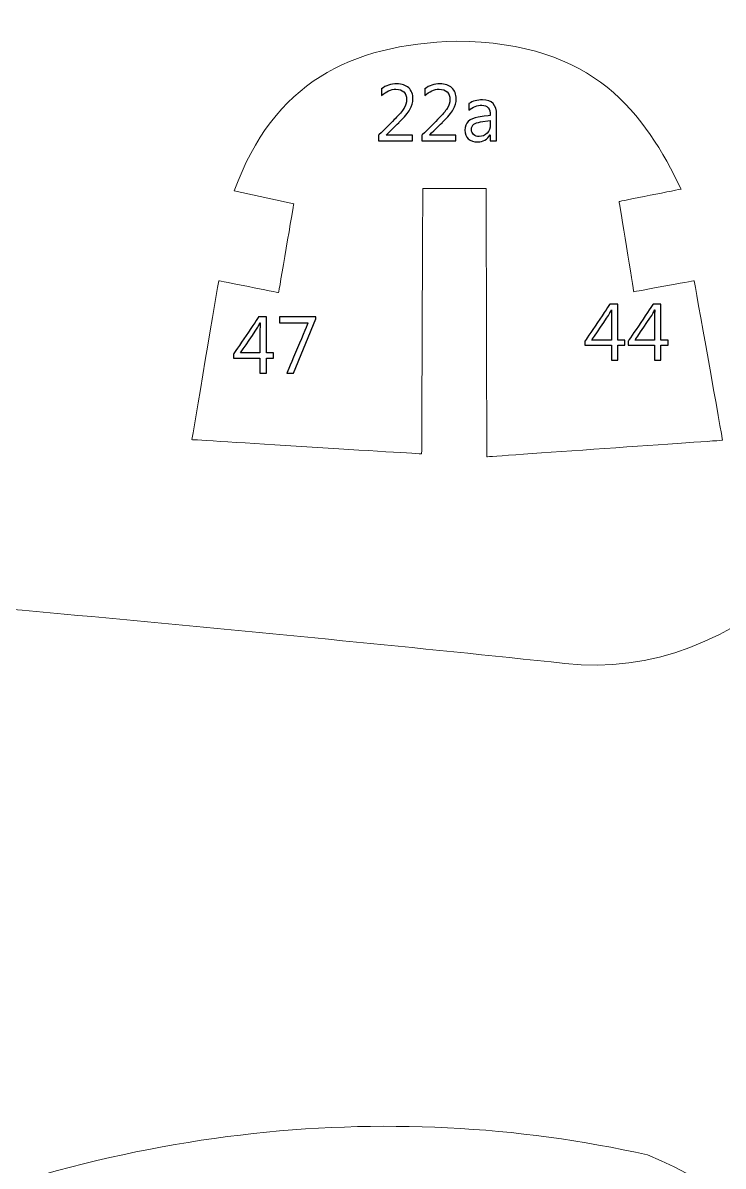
# Model space of a CAD drawing. Header units: centimetres. Extents: x -494 to 505, y -672 to 577.
# Drawn here: x -310.7 to -216.9, y 281.4 to 434.5 of the extents above; entities that cross this region are included whole.
import ezdxf

# ---------------------------------------------------------------- set-up
doc = ezdxf.new("R2010")
doc.units = ezdxf.units.CM
doc.header["$MEASUREMENT"] = 0
doc.layers.add('Camada 1', color=7, linetype='Continuous')
doc.layers.add('Camada 2', color=10, linetype='Continuous')

msp = doc.modelspace()

# ---------------------------------------------------------------- linework, layer by layer
at = {"layer": 'Camada 1', "lineweight": 9}
for points, knots in [([(288.960814, 353.67214), (288.960814, 353.67214), (306.821586, 353.757484), (306.821586, 353.757484), (306.821586, 353.757484), (306.821586, 353.757484), (306.803806, 326.357488), (306.803806, 326.357488), (306.803806, 326.357488), (306.803806, 326.357488), (315.147198, 326.356472), (315.147198, 326.356472), (315.147198, 326.356472), (315.147198, 326.356472), (315.160914, 353.57562), (315.160914, 353.57562), (315.160914, 353.57562), (315.160914, 353.57562), (341.611458, 353.57562), (341.611458, 353.57562), (341.611458, 353.57562), (341.611458, 353.57562), (341.611458, 326.355964), (341.611458, 326.355964), (341.611458, 326.355964), (341.611458, 326.355964), (349.923862, 326.357996), (349.923862, 326.357996), (349.923862, 326.357996), (349.923862, 326.357996), (349.92691, 353.617276), (349.92691, 353.617276), (349.92691, 353.617276), (349.92691, 353.617276), (376.460766, 353.605592), (376.460766, 353.605592), (376.460766, 353.605592), (376.460766, 353.605592), (376.395234, 326.36714), (376.395234, 326.36714), (376.395234, 326.36714), (376.395234, 326.36714), (384.838194, 326.357488), (384.838194, 326.357488), (384.838194, 326.357488), (384.838194, 326.357488), (384.869182, 353.677728), (384.869182, 353.677728), (384.869182, 353.677728), (384.869182, 353.677728), (411.304994, 353.702112), (411.304994, 353.702112), (411.304994, 353.702112), (411.304994, 353.702112), (411.304994, 326.35952), (411.304994, 326.35952), (411.304994, 326.35952), (411.304994, 326.35952), (419.585902, 326.365108), (419.585902, 326.365108), (419.585902, 326.365108), (419.585902, 326.365108), (419.720522, 353.670108), (419.720522, 353.670108), (419.720522, 353.670108), (419.720522, 353.670108), (446.437766, 353.618292), (446.437766, 353.618292), (446.437766, 353.618292), (446.437766, 353.618292), (446.52311, 326.358504), (446.52311, 326.358504), (446.52311, 326.358504), (446.52311, 326.358504), (454.750678, 326.360536), (454.750678, 326.360536), (454.750678, 326.360536), (454.750678, 326.360536), (454.791826, 353.618292), (454.791826, 353.618292), (454.791826, 353.618292), (454.791826, 353.618292), (489.229146, 353.633024), (489.229146, 353.633024), (489.229146, 353.633024), (489.229146, 353.633024), (489.287566, 342.489536), (489.287566, 342.489536), (489.287566, 342.489536), (489.287566, 342.489536), (481.005134, 342.497156), (481.005134, 342.497156), (481.005134, 342.497156), (481.005134, 342.497156), (481.005642, 309.723028), (481.005642, 309.723028), (481.005642, 309.723028), (481.005642, 309.723028), (489.285534, 309.728616), (489.285534, 309.728616), (489.285534, 309.728616), (489.285534, 309.728616), (489.28401, 298.680632), (489.28401, 298.680632), (489.28401, 298.680632), (489.28401, 298.680632), (280.265378, 298.67606), (280.265378, 298.67606), (280.265378, 298.67606), (280.265378, 298.67606), (280.256742, 315.430408), (280.256742, 315.430408), (280.256742, 315.430408), (280.256742, 315.430408), (252.19279, 315.430408), (252.19279, 315.430408), (252.19279, 315.430408), (247.88749, 315.334904), (245.91899, 310.748172), (245.883938, 302.43526), (245.883938, 302.43526), (246.230902, 288.837116), (238.245142, 283.140404), (231.76103, 283.8704), (231.76103, 283.8704), (231.76103, 283.8704), (235.595922, 314.865512), (235.595922, 314.865512), (235.595922, 314.865512), (235.595922, 314.865512), (227.385626, 315.718444), (227.385626, 315.718444), (227.385626, 315.718444), (227.385626, 315.718444), (224.653602, 295.469056), (224.653602, 295.469056), (224.653602, 295.469056), (224.653602, 295.469056), (5.72135, 295.22674), (5.72135, 295.22674), (5.72135, 295.22674), (5.72135, 295.22674), (5.716778, 279.167844), (5.716778, 279.167844), (5.716778, 279.167844), (5.716778, 279.167844), (-2.628138, 279.165304), (-2.628138, 279.165304), (-2.628138, 279.165304), (-2.628138, 279.165304), (-2.98577, 224.0915), (-2.98577, 224.0915), (-2.98577, 224.0915), (-2.98577, 224.0915), (-88.789002, 214.483696), (-88.789002, 214.483696), (-88.789002, 214.483696), (-88.789002, 214.483696), (-160.134554, 214.52332), (-160.134554, 214.52332), (-160.134554, 214.52332), (-163.876482, 213.130384), (-165.443662, 209.995516), (-164.388038, 204.757528), (-164.388038, 204.757528), (-164.388038, 204.757528), (-161.889694, 196.939916), (-161.889694, 196.939916), (-161.889694, 196.939916), (-159.55137, 189.6237), (-158.882842, 185.430668), (-164.745162, 183.003444), (-164.745162, 183.003444), (-164.745162, 183.003444), (-175.274478, 179.070508), (-175.274478, 179.070508), (-175.274478, 179.070508), (-189.770766, 172.492416), (-191.904366, 158.459424), (-185.580274, 139.325096), (-185.580274, 139.325096), (-182.29707, 128.78308), (-186.260486, 121.438924), (-192.412366, 123.689364), (-192.412366, 123.689364), (-192.412366, 123.689364), (-261.359142, 146.906996), (-261.359142, 146.906996), (-261.359142, 146.906996), (-259.768086, 152.90292), (-257.854958, 158.898844), (-255.620774, 164.893752), (-255.620774, 164.893752), (-255.620774, 164.893752), (-235.993178, 156.483304), (-235.993178, 156.483304), (-235.993178, 156.483304), (-235.993178, 156.483304), (-233.24947, 164.39388), (-233.24947, 164.39388), (-233.24947, 164.39388), (-233.24947, 164.39388), (-252.959362, 172.804328), (-252.959362, 172.804328), (-252.959362, 172.804328), (-249.96013, 179.295044), (-246.799354, 185.623708), (-243.478558, 191.789812), (-243.478558, 191.789812), (-243.478558, 191.789812), (-223.85147, 181.048152), (-223.85147, 181.048152), (-223.85147, 181.048152), (-223.85147, 181.048152), (-219.526358, 188.126116), (-219.526358, 188.126116), (-219.526358, 188.126116), (-219.526358, 188.126116), (-238.904526, 198.951596), (-238.904526, 198.951596), (-238.904526, 198.951596), (-235.729018, 204.52842), (-232.421938, 209.843116), (-228.924866, 214.772748), (-228.924866, 214.772748), (-228.924866, 214.772748), (-210.96097, 202.698604), (-210.96097, 202.698604), (-210.96097, 202.698604), (-210.96097, 202.698604), (-206.469742, 209.526632), (-206.469742, 209.526632), (-206.469742, 209.526632), (-206.469742, 209.526632), (-224.18421, 221.600776), (-224.18421, 221.600776), (-224.18421, 221.600776), (-220.36151, 226.60102), (-216.750138, 231.702356), (-213.372446, 236.922564), (-213.372446, 236.922564), (-213.372446, 236.922564), (-194.826382, 225.348292), (-194.826382, 225.348292), (-194.826382, 225.348292), (-194.826382, 225.348292), (-191.25057, 232.592372), (-191.25057, 232.592372), (-191.25057, 232.592372), (-191.25057, 232.592372), (-209.380582, 244.333776), (-209.380582, 244.333776), (-209.380582, 244.333776), (-202.259946, 261.027672), (-207.195166, 274.737068), (-227.065078, 282.88488), (-227.065078, 282.88488), (-261.775194, 290.706048), (-301.116238, 286.78124), (-337.022694, 269.0622), (-337.022694, 269.0622), (-362.833158, 254.920496), (-388.11327, 237.066328), (-415.161222, 221.333568), (-415.161222, 221.333568), (-428.876714, 212.451696), (-442.468254, 204.489812), (-456.981306, 198.090028), (-456.981306, 198.090028), (-462.47939, 196.298312), (-466.306662, 195.61048), (-468.373206, 196.760592), (-468.373206, 196.760592), (-481.297234, 208.35874), (-487.891074, 236.208316), (-486.846118, 283.671264), (-486.846118, 283.671264), (-484.055166, 323.948552), (-477.369886, 350.249236), (-465.985606, 359.680256), (-465.985606, 359.680256), (-455.591418, 363.607604), (-416.449002, 364.2106), (-357.647494, 359.764076), (-357.647494, 359.764076), (-317.62573, 356.62108), (-277.81377, 352.853244), (-238.131858, 348.694756), (-238.131858, 348.694756), (-214.866474, 346.01658), (-195.551298, 366.45342), (-178.214274, 397.942308), (-178.214274, 397.942308), (-183.909462, 398.922748), (-187.93587, 403.347936), (-188.438282, 412.292292), (-188.438282, 412.292292), (-188.327538, 422.884092), (-183.723026, 428.164752), (-174.94631, 428.932848), (-174.94631, 428.932848), (-171.28617, 428.963836), (-167.626538, 428.92218), (-163.96843, 428.50308), (-163.96843, 428.50308), (-159.001206, 427.909736), (-156.690822, 430.099216), (-156.854398, 436.178452), (-156.854398, 436.178452), (-156.854398, 436.178452), (-156.778198, 448.203828), (-156.778198, 448.203828), (-156.778198, 448.203828), (-156.778198, 448.203828), (-147.700746, 448.20332), (-147.700746, 448.20332), (-147.700746, 448.20332), (-147.700746, 448.20332), (-147.697698, 465.516468), (-147.697698, 465.516468), (-147.697698, 465.516468), (-147.697698, 465.516468), (-132.459222, 465.506816), (-132.459222, 465.506816), (-132.459222, 465.506816), (-132.459222, 465.506816), (-117.536722, 483.837996), (-117.536722, 483.837996), (-117.536722, 483.837996), (-117.536722, 483.837996), (-45.491654, 483.825804), (-45.491654, 483.825804), (-45.491654, 483.825804), (-45.491654, 483.825804), (-45.47489, 454.015348), (-45.47489, 454.015348), (-45.47489, 454.015348), (-45.47489, 454.015348), (-36.796218, 454.018396), (-36.796218, 454.018396), (-36.796218, 454.018396), (-36.796218, 454.018396), (-36.920678, 434.287168), (-36.920678, 434.287168), (-36.920678, 434.287168), (-37.163502, 430.041812), (-40.062658, 428.173896), (-44.477686, 427.461172), (-44.477686, 427.461172), (-44.477686, 427.461172), (-58.86831, 427.45914), (-58.86831, 427.45914), (-58.86831, 427.45914), (-58.86831, 427.45914), (-58.872882, 414.921192), (-58.872882, 414.921192), (-58.872882, 414.921192), (-58.872882, 414.921192), (-43.79849, 414.921192), (-43.79849, 414.921192), (-43.79849, 414.921192), (-24.761698, 414.171384), (-13.673582, 411.255972), (-8.36295, 404.78964), (-8.36295, 404.78964), (-4.952238, 400.746468), (-2.86385, 396.261336), (-2.70891, 391.1346), (-2.70891, 391.1346), (-2.70891, 391.1346), (-2.534666, 366.474248), (-2.534666, 366.474248), (-2.534666, 366.474248), (-2.534666, 366.474248), (5.877814, 366.480344), (5.877814, 366.480344), (5.877814, 366.480344), (5.877814, 366.480344), (5.90169, 347.073728), (5.90169, 347.073728), (5.90169, 347.073728), (5.90169, 347.073728), (233.39171, 347.06814), (233.39171, 347.06814), (233.39171, 347.06814), (233.39171, 347.06814), (233.356658, 357.819452), (233.356658, 357.819452), (233.356658, 357.819452), (238.909098, 375.214388), (244.365526, 393.373356), (250.012962, 410.004768), (250.012962, 410.004768), (252.496066, 417.378896), (256.725674, 421.44188), (262.677402, 421.235124), (262.677402, 421.235124), (270.499078, 420.488872), (274.919186, 415.631376), (277.312882, 408.136344), (277.312882, 408.136344), (281.81935, 390.775952), (285.049722, 371.798088), (288.960814, 353.67214)], [0, 0, 0, 0, 0.0098039216, 0.0098039216, 0.0098039216, 0.0098039316, 0.0196078431, 0.0196078431, 0.0196078431, 0.0196078531, 0.0294117647, 0.0294117647, 0.0294117647, 0.0294117747, 0.0392156863, 0.0392156863, 0.0392156863, 0.0392156963, 0.0490196078, 0.0490196078, 0.0490196078, 0.0490196178, 0.0588235294, 0.0588235294, 0.0588235294, 0.0588235394, 0.068627451, 0.068627451, 0.068627451, 0.068627461, 0.0784313725, 0.0784313725, 0.0784313725, 0.0784313825, 0.0882352941, 0.0882352941, 0.0882352941, 0.0882353041, 0.0980392157, 0.0980392157, 0.0980392157, 0.0980392257, 0.1078431373, 0.1078431373, 0.1078431373, 0.1078431473, 0.1176470588, 0.1176470588, 0.1176470588, 0.1176470688, 0.1274509804, 0.1274509804, 0.1274509804, 0.1274509904, 0.137254902, 0.137254902, 0.137254902, 0.137254912, 0.1470588235, 0.1470588235, 0.1470588235, 0.1470588335, 0.1568627451, 0.1568627451, 0.1568627451, 0.1568627551, 0.1666666667, 0.1666666667, 0.1666666667, 0.1666666767, 0.1764705882, 0.1764705882, 0.1764705882, 0.1764705982, 0.1862745098, 0.1862745098, 0.1862745098, 0.1862745198, 0.1960784314, 0.1960784314, 0.1960784314, 0.1960784414, 0.2058823529, 0.2058823529, 0.2058823529, 0.2058823629, 0.2156862745, 0.2156862745, 0.2156862745, 0.2156862845, 0.2254901961, 0.2254901961, 0.2254901961, 0.2254902061, 0.2352941176, 0.2352941176, 0.2352941176, 0.2352941276, 0.2450980392, 0.2450980392, 0.2450980392, 0.2450980492, 0.2549019608, 0.2549019608, 0.2549019608, 0.2549019708, 0.2647058824, 0.2647058824, 0.2647058824, 0.2647058924, 0.2745098039, 0.2745098039, 0.2745098039, 0.2745098139, 0.2843137255, 0.2843137255, 0.2843137255, 0.2843137355, 0.2941176471, 0.2941176471, 0.2941176471, 0.2941176571, 0.3039215686, 0.3039215686, 0.3039215686, 0.3039215786, 0.3137254902, 0.3137254902, 0.3137254902, 0.3137255002, 0.3235294118, 0.3235294118, 0.3235294118, 0.3235294218, 0.3333333333, 0.3333333333, 0.3333333333, 0.3333333433, 0.3431372549, 0.3431372549, 0.3431372549, 0.3431372649, 0.3529411765, 0.3529411765, 0.3529411765, 0.3529411865, 0.362745098, 0.362745098, 0.362745098, 0.362745108, 0.3725490196, 0.3725490196, 0.3725490196, 0.3725490296, 0.3823529412, 0.3823529412, 0.3823529412, 0.3823529512, 0.3921568627, 0.3921568627, 0.3921568627, 0.3921568727, 0.4019607843, 0.4019607843, 0.4019607843, 0.4019607943, 0.4117647059, 0.4117647059, 0.4117647059, 0.4117647159, 0.4215686275, 0.4215686275, 0.4215686275, 0.4215686375, 0.431372549, 0.431372549, 0.431372549, 0.431372559, 0.4411764706, 0.4411764706, 0.4411764706, 0.4411764806, 0.4509803922, 0.4509803922, 0.4509803922, 0.4509804022, 0.4607843137, 0.4607843137, 0.4607843137, 0.4607843237, 0.4705882353, 0.4705882353, 0.4705882353, 0.4705882453, 0.4803921569, 0.4803921569, 0.4803921569, 0.4803921669, 0.4901960784, 0.4901960784, 0.4901960784, 0.4901960884, 0.5, 0.5, 0.5, 0.50000001, 0.5098039216, 0.5098039216, 0.5098039216, 0.5098039316, 0.5196078431, 0.5196078431, 0.5196078431, 0.5196078531, 0.5294117647, 0.5294117647, 0.5294117647, 0.5294117747, 0.5392156863, 0.5392156863, 0.5392156863, 0.5392156963, 0.5490196078, 0.5490196078, 0.5490196078, 0.5490196178, 0.5588235294, 0.5588235294, 0.5588235294, 0.5588235394, 0.568627451, 0.568627451, 0.568627451, 0.568627461, 0.5784313725, 0.5784313725, 0.5784313725, 0.5784313825, 0.5882352941, 0.5882352941, 0.5882352941, 0.5882353041, 0.5980392157, 0.5980392157, 0.5980392157, 0.5980392257, 0.6078431373, 0.6078431373, 0.6078431373, 0.6078431473, 0.6176470588, 0.6176470588, 0.6176470588, 0.6176470688, 0.6274509804, 0.6274509804, 0.6274509804, 0.6274509904, 0.637254902, 0.637254902, 0.637254902, 0.637254912, 0.6470588235, 0.6470588235, 0.6470588235, 0.6470588335, 0.6568627451, 0.6568627451, 0.6568627451, 0.6568627551, 0.6666666667, 0.6666666667, 0.6666666667, 0.6666666767, 0.6764705882, 0.6764705882, 0.6764705882, 0.6764705982, 0.6862745098, 0.6862745098, 0.6862745098, 0.6862745198, 0.6960784314, 0.6960784314, 0.6960784314, 0.6960784414, 0.7058823529, 0.7058823529, 0.7058823529, 0.7058823629, 0.7156862745, 0.7156862745, 0.7156862745, 0.7156862845, 0.7254901961, 0.7254901961, 0.7254901961, 0.7254902061, 0.7352941176, 0.7352941176, 0.7352941176, 0.7352941276, 0.7450980392, 0.7450980392, 0.7450980392, 0.7450980492, 0.7549019608, 0.7549019608, 0.7549019608, 0.7549019708, 0.7647058824, 0.7647058824, 0.7647058824, 0.7647058924, 0.7745098039, 0.7745098039, 0.7745098039, 0.7745098139, 0.7843137255, 0.7843137255, 0.7843137255, 0.7843137355, 0.7941176471, 0.7941176471, 0.7941176471, 0.7941176571, 0.8039215686, 0.8039215686, 0.8039215686, 0.8039215786, 0.8137254902, 0.8137254902, 0.8137254902, 0.8137255002, 0.8235294118, 0.8235294118, 0.8235294118, 0.8235294218, 0.8333333333, 0.8333333333, 0.8333333333, 0.8333333433, 0.8431372549, 0.8431372549, 0.8431372549, 0.8431372649, 0.8529411765, 0.8529411765, 0.8529411765, 0.8529411865, 0.862745098, 0.862745098, 0.862745098, 0.862745108, 0.8725490196, 0.8725490196, 0.8725490196, 0.8725490296, 0.8823529412, 0.8823529412, 0.8823529412, 0.8823529512, 0.8921568627, 0.8921568627, 0.8921568627, 0.8921568727, 0.9019607843, 0.9019607843, 0.9019607843, 0.9019607943, 0.9117647059, 0.9117647059, 0.9117647059, 0.9117647159, 0.9215686275, 0.9215686275, 0.9215686275, 0.9215686375, 0.931372549, 0.931372549, 0.931372549, 0.931372559, 0.9411764706, 0.9411764706, 0.9411764706, 0.9411764806, 0.9509803922, 0.9509803922, 0.9509803922, 0.9509804022, 0.9607843137, 0.9607843137, 0.9607843137, 0.9607843237, 0.9705882353, 0.9705882353, 0.9705882353, 0.9705882453, 0.9803921569, 0.9803921569, 0.9803921569, 0.9803921669, 1, 1, 1, 1]), ([(-282.424378, 411.983428), (-282.424378, 411.983428), (-274.446746, 410.2481), (-274.446746, 410.2481), (-274.446746, 410.2481), (-274.446746, 410.2481), (-276.484334, 398.345406), (-276.484334, 398.345406), (-276.484334, 398.345406), (-276.484334, 398.345406), (-284.51429, 399.940526), (-284.51429, 399.940526), (-284.51429, 399.940526), (-284.51429, 399.940526), (-288.103818, 378.656088), (-288.103818, 378.656088), (-288.103818, 378.656088), (-288.103818, 378.656088), (-257.321812, 376.743976), (-257.321812, 376.743976), (-257.321812, 376.743976), (-257.321812, 376.743976), (-257.170428, 412.29534), (-257.170428, 412.29534), (-257.170428, 412.29534), (-257.170428, 412.29534), (-248.686066, 412.294324), (-248.686066, 412.294324), (-248.686066, 412.294324), (-248.686066, 412.294324), (-248.594118, 376.361198), (-248.594118, 376.361198), (-248.594118, 376.361198), (-248.594118, 376.361198), (-217.007186, 378.570744), (-217.007186, 378.570744), (-217.007186, 378.570744), (-217.007186, 378.570744), (-220.813884, 399.923762), (-220.813884, 399.923762), (-220.813884, 399.923762), (-220.813884, 399.923762), (-228.910642, 398.461992), (-228.910642, 398.461992), (-228.910642, 398.461992), (-228.910642, 398.461992), (-230.873808, 410.539184), (-230.873808, 410.539184), (-230.873808, 410.539184), (-230.873808, 410.539184), (-222.570294, 412.204154), (-222.570294, 412.204154), (-222.570294, 412.204154), (-227.423472, 422.23817), (-234.088432, 431.898044), (-252.684534, 432.00574), (-252.684534, 432.00574), (-266.947396, 431.59553), (-277.15337, 426.396912), (-282.424378, 411.983428)], [0, 0, 0, 0, 0.0625, 0.0625, 0.0625, 0.06250001, 0.125, 0.125, 0.125, 0.12500001, 0.1875, 0.1875, 0.1875, 0.18750001, 0.25, 0.25, 0.25, 0.25000001, 0.3125, 0.3125, 0.3125, 0.31250001, 0.375, 0.375, 0.375, 0.37500001, 0.4375, 0.4375, 0.4375, 0.43750001, 0.5, 0.5, 0.5, 0.50000001, 0.5625, 0.5625, 0.5625, 0.56250001, 0.625, 0.625, 0.625, 0.62500001, 0.6875, 0.6875, 0.6875, 0.68750001, 0.75, 0.75, 0.75, 0.75000001, 0.8125, 0.8125, 0.8125, 0.81250001, 0.875, 0.875, 0.875, 0.87500001, 1, 1, 1, 1])]:
    msp.add_open_spline(points, degree=3, knots=knots, dxfattribs=at)
at = {"layer": 'Camada 2'}
for points, knots in [([(-258.54914, 418.64788), (-258.54914, 418.64788), (-263.08685, 418.64788), (-263.08685, 418.64788), (-263.08685, 418.64788), (-263.08685, 418.64788), (-263.08685, 419.411404), (-263.08685, 419.411404), (-263.08685, 419.411404), (-263.08685, 419.411404), (-260.893306, 421.61206), (-260.893306, 421.61206), (-260.893306, 421.61206), (-260.332474, 422.172892), (-259.932678, 422.638982), (-259.694426, 423.011854), (-259.694426, 423.011854), (-259.454142, 423.384472), (-259.334254, 423.784268), (-259.334254, 424.207178), (-259.334254, 424.207178), (-259.334254, 424.640756), (-259.457952, 424.977814), (-259.706872, 425.216066), (-259.706872, 425.216066), (-259.956046, 425.454318), (-260.309106, 425.572682), (-260.76783, 425.572682), (-260.76783, 425.572682), (-261.439914, 425.572682), (-262.083296, 425.285916), (-262.699754, 424.712384), (-262.699754, 424.712384), (-262.699754, 424.712384), (-262.699754, 425.615608), (-262.699754, 425.615608), (-262.699754, 425.615608), (-262.111998, 426.074586), (-261.427468, 426.303948), (-260.647942, 426.303948), (-260.647942, 426.303948), (-259.975858, 426.303948), (-259.44703, 426.121068), (-259.061712, 425.75734), (-259.061712, 425.75734), (-258.676394, 425.393612), (-258.484624, 424.904154), (-258.484624, 424.291252), (-258.484624, 424.291252), (-258.484624, 423.80916), (-258.617212, 423.336212), (-258.88442, 422.875456), (-258.88442, 422.875456), (-259.149596, 422.414954), (-259.628132, 421.8432), (-260.317996, 421.160448), (-260.317996, 421.160448), (-260.317996, 421.160448), (-262.054594, 419.443662), (-262.054594, 419.443662), (-262.054594, 419.443662), (-262.054594, 419.443662), (-262.054594, 419.422072), (-262.054594, 419.422072), (-262.054594, 419.422072), (-262.054594, 419.422072), (-258.54914, 419.422072), (-258.54914, 419.422072), (-258.54914, 419.422072), (-258.54914, 419.422072), (-258.54914, 418.64788), (-258.54914, 418.64788)], [0, 0, 0, 0, 0.0526315789, 0.0526315789, 0.0526315789, 0.0526315889, 0.1052631579, 0.1052631579, 0.1052631579, 0.1052631679, 0.1578947368, 0.1578947368, 0.1578947368, 0.1578947468, 0.2105263158, 0.2105263158, 0.2105263158, 0.2105263258, 0.2631578947, 0.2631578947, 0.2631578947, 0.2631579047, 0.3157894737, 0.3157894737, 0.3157894737, 0.3157894837, 0.3684210526, 0.3684210526, 0.3684210526, 0.3684210626, 0.4210526316, 0.4210526316, 0.4210526316, 0.4210526416, 0.4736842105, 0.4736842105, 0.4736842105, 0.4736842205, 0.5263157895, 0.5263157895, 0.5263157895, 0.5263157995, 0.5789473684, 0.5789473684, 0.5789473684, 0.5789473784, 0.6315789474, 0.6315789474, 0.6315789474, 0.6315789574, 0.6842105263, 0.6842105263, 0.6842105263, 0.6842105363, 0.7368421053, 0.7368421053, 0.7368421053, 0.7368421153, 0.7894736842, 0.7894736842, 0.7894736842, 0.7894736942, 0.8421052632, 0.8421052632, 0.8421052632, 0.8421052732, 0.8947368421, 0.8947368421, 0.8947368421, 0.8947368521, 1, 1, 1, 1]), ([(-252.753368, 418.64788), (-252.753368, 418.64788), (-257.291078, 418.64788), (-257.291078, 418.64788), (-257.291078, 418.64788), (-257.291078, 418.64788), (-257.291078, 419.411404), (-257.291078, 419.411404), (-257.291078, 419.411404), (-257.291078, 419.411404), (-255.097534, 421.61206), (-255.097534, 421.61206), (-255.097534, 421.61206), (-254.536702, 422.172892), (-254.136906, 422.638982), (-253.898654, 423.011854), (-253.898654, 423.011854), (-253.65837, 423.384472), (-253.538482, 423.784268), (-253.538482, 424.207178), (-253.538482, 424.207178), (-253.538482, 424.640756), (-253.66218, 424.977814), (-253.9111, 425.216066), (-253.9111, 425.216066), (-254.160274, 425.454318), (-254.513334, 425.572682), (-254.972058, 425.572682), (-254.972058, 425.572682), (-255.644142, 425.572682), (-256.287524, 425.285916), (-256.903982, 424.712384), (-256.903982, 424.712384), (-256.903982, 424.712384), (-256.903982, 425.615608), (-256.903982, 425.615608), (-256.903982, 425.615608), (-256.316226, 426.074586), (-255.631696, 426.303948), (-254.85217, 426.303948), (-254.85217, 426.303948), (-254.180086, 426.303948), (-253.651258, 426.121068), (-253.26594, 425.75734), (-253.26594, 425.75734), (-252.880622, 425.393612), (-252.688852, 424.904154), (-252.688852, 424.291252), (-252.688852, 424.291252), (-252.688852, 423.80916), (-252.82144, 423.336212), (-253.088648, 422.875456), (-253.088648, 422.875456), (-253.353824, 422.414954), (-253.83236, 421.8432), (-254.522224, 421.160448), (-254.522224, 421.160448), (-254.522224, 421.160448), (-256.258822, 419.443662), (-256.258822, 419.443662), (-256.258822, 419.443662), (-256.258822, 419.443662), (-256.258822, 419.422072), (-256.258822, 419.422072), (-256.258822, 419.422072), (-256.258822, 419.422072), (-252.753368, 419.422072), (-252.753368, 419.422072), (-252.753368, 419.422072), (-252.753368, 419.422072), (-252.753368, 418.64788), (-252.753368, 418.64788)], [0, 0, 0, 0, 0.0526315789, 0.0526315789, 0.0526315789, 0.0526315889, 0.1052631579, 0.1052631579, 0.1052631579, 0.1052631679, 0.1578947368, 0.1578947368, 0.1578947368, 0.1578947468, 0.2105263158, 0.2105263158, 0.2105263158, 0.2105263258, 0.2631578947, 0.2631578947, 0.2631578947, 0.2631579047, 0.3157894737, 0.3157894737, 0.3157894737, 0.3157894837, 0.3684210526, 0.3684210526, 0.3684210526, 0.3684210626, 0.4210526316, 0.4210526316, 0.4210526316, 0.4210526416, 0.4736842105, 0.4736842105, 0.4736842105, 0.4736842205, 0.5263157895, 0.5263157895, 0.5263157895, 0.5263157995, 0.5789473684, 0.5789473684, 0.5789473684, 0.5789473784, 0.6315789474, 0.6315789474, 0.6315789474, 0.6315789574, 0.6842105263, 0.6842105263, 0.6842105263, 0.6842105363, 0.7368421053, 0.7368421053, 0.7368421053, 0.7368421153, 0.7894736842, 0.7894736842, 0.7894736842, 0.7894736942, 0.8421052632, 0.8421052632, 0.8421052632, 0.8421052732, 0.8947368421, 0.8947368421, 0.8947368421, 0.8947368521, 1, 1, 1, 1]), ([(-247.280176, 418.64788), (-247.280176, 418.64788), (-248.140474, 418.64788), (-248.140474, 418.64788), (-248.140474, 418.64788), (-248.140474, 418.64788), (-248.140474, 419.488366), (-248.140474, 419.488366), (-248.140474, 419.488366), (-248.140474, 419.488366), (-248.162064, 419.488366), (-248.162064, 419.488366), (-248.162064, 419.488366), (-248.53646, 418.841428), (-249.086624, 418.518848), (-249.816112, 418.518848), (-249.816112, 418.518848), (-250.352052, 418.518848), (-250.771406, 418.660326), (-251.074174, 418.945314), (-251.074174, 418.945314), (-251.377196, 419.228524), (-251.527564, 419.604952), (-251.527564, 420.074344), (-251.527564, 420.074344), (-251.527564, 421.07993), (-250.936252, 421.665908), (-249.753374, 421.830754), (-249.753374, 421.830754), (-249.753374, 421.830754), (-248.140474, 422.05656), (-248.140474, 422.05656), (-248.140474, 422.05656), (-248.140474, 422.974008), (-248.50979, 423.432986), (-249.247914, 423.432986), (-249.247914, 423.432986), (-249.895106, 423.432986), (-250.479306, 423.210736), (-251.000768, 422.766236), (-251.000768, 422.766236), (-251.000768, 422.766236), (-251.000768, 423.64787), (-251.000768, 423.64787), (-251.000768, 423.64787), (-250.472194, 423.984928), (-249.864626, 424.15333), (-249.174508, 424.15333), (-249.174508, 424.15333), (-247.911112, 424.15333), (-247.280176, 423.484802), (-247.280176, 422.146222), (-247.280176, 422.146222), (-247.280176, 422.146222), (-247.280176, 418.64788), (-247.280176, 418.64788)], [0, 0, 0, 0, 0.0666666667, 0.0666666667, 0.0666666667, 0.0666666767, 0.1333333333, 0.1333333333, 0.1333333333, 0.1333333433, 0.2, 0.2, 0.2, 0.20000001, 0.2666666667, 0.2666666667, 0.2666666667, 0.2666666767, 0.3333333333, 0.3333333333, 0.3333333333, 0.3333333433, 0.4, 0.4, 0.4, 0.40000001, 0.4666666667, 0.4666666667, 0.4666666667, 0.4666666767, 0.5333333333, 0.5333333333, 0.5333333333, 0.5333333433, 0.6, 0.6, 0.6, 0.60000001, 0.6666666667, 0.6666666667, 0.6666666667, 0.6666666767, 0.7333333333, 0.7333333333, 0.7333333333, 0.7333333433, 0.8, 0.8, 0.8, 0.80000001, 0.8666666667, 0.8666666667, 0.8666666667, 0.8666666767, 1, 1, 1, 1]), ([(-248.140474, 421.368474), (-248.140474, 421.368474), (-249.437906, 421.18915), (-249.437906, 421.18915), (-249.437906, 421.18915), (-249.837702, 421.133524), (-250.138692, 421.033194), (-250.34113, 420.891716), (-250.34113, 420.891716), (-250.543822, 420.748206), (-250.64593, 420.497254), (-250.64593, 420.135304), (-250.64593, 420.135304), (-250.64593, 419.871906), (-250.552712, 419.656768), (-250.364498, 419.490144), (-250.364498, 419.490144), (-250.178062, 419.32352), (-249.927364, 419.239192), (-249.61723, 419.239192), (-249.61723, 419.239192), (-249.188986, 419.239192), (-248.835926, 419.389814), (-248.55805, 419.689026), (-248.55805, 419.689026), (-248.280174, 419.99027), (-248.140474, 420.37), (-248.140474, 420.830756), (-248.140474, 420.830756), (-248.140474, 420.830756), (-248.140474, 421.368474), (-248.140474, 421.368474)], [0, 0, 0, 0, 0.1111111111, 0.1111111111, 0.1111111111, 0.1111111211, 0.2222222222, 0.2222222222, 0.2222222222, 0.2222222322, 0.3333333333, 0.3333333333, 0.3333333333, 0.3333333433, 0.4444444444, 0.4444444444, 0.4444444444, 0.4444444544, 0.5555555556, 0.5555555556, 0.5555555556, 0.5555555656, 0.6666666667, 0.6666666667, 0.6666666667, 0.6666666767, 0.7777777778, 0.7777777778, 0.7777777778, 0.7777777878, 1, 1, 1, 1]), ([(-230.095044, 391.285476), (-230.095044, 391.285476), (-231.062784, 391.285476), (-231.062784, 391.285476), (-231.062784, 391.285476), (-231.062784, 391.285476), (-231.062784, 389.28548), (-231.062784, 389.28548), (-231.062784, 389.28548), (-231.062784, 389.28548), (-231.912414, 389.28548), (-231.912414, 389.28548), (-231.912414, 389.28548), (-231.912414, 389.28548), (-231.912414, 391.285476), (-231.912414, 391.285476), (-231.912414, 391.285476), (-231.912414, 391.285476), (-235.450126, 391.285476), (-235.450126, 391.285476), (-235.450126, 391.285476), (-235.450126, 391.285476), (-235.450126, 391.84834), (-235.450126, 391.84834), (-235.450126, 391.84834), (-235.450126, 391.84834), (-232.100628, 396.812516), (-232.100628, 396.812516), (-232.100628, 396.812516), (-232.100628, 396.812516), (-231.062784, 396.812516), (-231.062784, 396.812516), (-231.062784, 396.812516), (-231.062784, 396.812516), (-231.062784, 391.984484), (-231.062784, 391.984484), (-231.062784, 391.984484), (-231.062784, 391.984484), (-230.095044, 391.984484), (-230.095044, 391.984484), (-230.095044, 391.984484), (-230.095044, 391.984484), (-230.095044, 391.285476), (-230.095044, 391.285476)], [0, 0, 0, 0, 0.0833333333, 0.0833333333, 0.0833333333, 0.0833333433, 0.1666666667, 0.1666666667, 0.1666666667, 0.1666666767, 0.25, 0.25, 0.25, 0.25000001, 0.3333333333, 0.3333333333, 0.3333333333, 0.3333333433, 0.4166666667, 0.4166666667, 0.4166666667, 0.4166666767, 0.5, 0.5, 0.5, 0.50000001, 0.5833333333, 0.5833333333, 0.5833333333, 0.5833333433, 0.6666666667, 0.6666666667, 0.6666666667, 0.6666666767, 0.75, 0.75, 0.75, 0.75000001, 0.8333333333, 0.8333333333, 0.8333333333, 0.8333333433, 1, 1, 1, 1]), ([(-224.299272, 391.285476), (-224.299272, 391.285476), (-225.267012, 391.285476), (-225.267012, 391.285476), (-225.267012, 391.285476), (-225.267012, 391.285476), (-225.267012, 389.28548), (-225.267012, 389.28548), (-225.267012, 389.28548), (-225.267012, 389.28548), (-226.116642, 389.28548), (-226.116642, 389.28548), (-226.116642, 389.28548), (-226.116642, 389.28548), (-226.116642, 391.285476), (-226.116642, 391.285476), (-226.116642, 391.285476), (-226.116642, 391.285476), (-229.654354, 391.285476), (-229.654354, 391.285476), (-229.654354, 391.285476), (-229.654354, 391.285476), (-229.654354, 391.84834), (-229.654354, 391.84834), (-229.654354, 391.84834), (-229.654354, 391.84834), (-226.304856, 396.812516), (-226.304856, 396.812516), (-226.304856, 396.812516), (-226.304856, 396.812516), (-225.267012, 396.812516), (-225.267012, 396.812516), (-225.267012, 396.812516), (-225.267012, 396.812516), (-225.267012, 391.984484), (-225.267012, 391.984484), (-225.267012, 391.984484), (-225.267012, 391.984484), (-224.299272, 391.984484), (-224.299272, 391.984484), (-224.299272, 391.984484), (-224.299272, 391.984484), (-224.299272, 391.285476), (-224.299272, 391.285476)], [0, 0, 0, 0, 0.0833333333, 0.0833333333, 0.0833333333, 0.0833333433, 0.1666666667, 0.1666666667, 0.1666666667, 0.1666666767, 0.25, 0.25, 0.25, 0.25000001, 0.3333333333, 0.3333333333, 0.3333333333, 0.3333333433, 0.4166666667, 0.4166666667, 0.4166666667, 0.4166666767, 0.5, 0.5, 0.5, 0.50000001, 0.5833333333, 0.5833333333, 0.5833333333, 0.5833333433, 0.6666666667, 0.6666666667, 0.6666666667, 0.6666666767, 0.75, 0.75, 0.75, 0.75000001, 0.8333333333, 0.8333333333, 0.8333333333, 0.8333333433, 1, 1, 1, 1]), ([(-277.161244, 389.558276), (-277.161244, 389.558276), (-278.128984, 389.558276), (-278.128984, 389.558276), (-278.128984, 389.558276), (-278.128984, 389.558276), (-278.128984, 387.55828), (-278.128984, 387.55828), (-278.128984, 387.55828), (-278.128984, 387.55828), (-278.978614, 387.55828), (-278.978614, 387.55828), (-278.978614, 387.55828), (-278.978614, 387.55828), (-278.978614, 389.558276), (-278.978614, 389.558276), (-278.978614, 389.558276), (-278.978614, 389.558276), (-282.516326, 389.558276), (-282.516326, 389.558276), (-282.516326, 389.558276), (-282.516326, 389.558276), (-282.516326, 390.12114), (-282.516326, 390.12114), (-282.516326, 390.12114), (-282.516326, 390.12114), (-279.166828, 395.085316), (-279.166828, 395.085316), (-279.166828, 395.085316), (-279.166828, 395.085316), (-278.128984, 395.085316), (-278.128984, 395.085316), (-278.128984, 395.085316), (-278.128984, 395.085316), (-278.128984, 390.257284), (-278.128984, 390.257284), (-278.128984, 390.257284), (-278.128984, 390.257284), (-277.161244, 390.257284), (-277.161244, 390.257284), (-277.161244, 390.257284), (-277.161244, 390.257284), (-277.161244, 389.558276), (-277.161244, 389.558276)], [0, 0, 0, 0, 0.0833333333, 0.0833333333, 0.0833333333, 0.0833333433, 0.1666666667, 0.1666666667, 0.1666666667, 0.1666666767, 0.25, 0.25, 0.25, 0.25000001, 0.3333333333, 0.3333333333, 0.3333333333, 0.3333333433, 0.4166666667, 0.4166666667, 0.4166666667, 0.4166666767, 0.5, 0.5, 0.5, 0.50000001, 0.5833333333, 0.5833333333, 0.5833333333, 0.5833333433, 0.6666666667, 0.6666666667, 0.6666666667, 0.6666666767, 0.75, 0.75, 0.75, 0.75000001, 0.8333333333, 0.8333333333, 0.8333333333, 0.8333333433, 1, 1, 1, 1]), ([(-271.494504, 394.814552), (-271.494504, 394.814552), (-274.473162, 387.55828), (-274.473162, 387.55828), (-274.473162, 387.55828), (-274.473162, 387.55828), (-275.365718, 387.55828), (-275.365718, 387.55828), (-275.365718, 387.55828), (-275.365718, 387.55828), (-272.54835, 394.311124), (-272.54835, 394.311124), (-272.54835, 394.311124), (-272.54835, 394.311124), (-276.344126, 394.311124), (-276.344126, 394.311124), (-276.344126, 394.311124), (-276.344126, 394.311124), (-276.344126, 395.085316), (-276.344126, 395.085316), (-276.344126, 395.085316), (-276.344126, 395.085316), (-271.494504, 395.085316), (-271.494504, 395.085316), (-271.494504, 395.085316), (-271.494504, 395.085316), (-271.494504, 394.814552), (-271.494504, 394.814552)], [0, 0, 0, 0, 0.125, 0.125, 0.125, 0.12500001, 0.25, 0.25, 0.25, 0.25000001, 0.375, 0.375, 0.375, 0.37500001, 0.5, 0.5, 0.5, 0.50000001, 0.625, 0.625, 0.625, 0.62500001, 0.75, 0.75, 0.75, 0.75000001, 1, 1, 1, 1]), ([(-231.912414, 391.984484), (-231.912414, 391.984484), (-231.912414, 395.237208), (-231.912414, 395.237208), (-231.912414, 395.237208), (-231.912414, 395.468348), (-231.905302, 395.72819), (-231.890824, 396.014956), (-231.890824, 396.014956), (-231.890824, 396.014956), (-231.912414, 396.014956), (-231.912414, 396.014956), (-231.912414, 396.014956), (-231.960674, 395.887702), (-232.057448, 395.695932), (-232.200958, 395.437868), (-232.200958, 395.437868), (-232.200958, 395.437868), (-234.516422, 391.984484), (-234.516422, 391.984484), (-234.516422, 391.984484), (-234.516422, 391.984484), (-231.912414, 391.984484), (-231.912414, 391.984484)], [0, 0, 0, 0, 0.1428571429, 0.1428571429, 0.1428571429, 0.1428571529, 0.2857142857, 0.2857142857, 0.2857142857, 0.2857142957, 0.4285714286, 0.4285714286, 0.4285714286, 0.4285714386, 0.5714285714, 0.5714285714, 0.5714285714, 0.5714285814, 0.7142857143, 0.7142857143, 0.7142857143, 0.7142857243, 1, 1, 1, 1]), ([(-226.116642, 391.984484), (-226.116642, 391.984484), (-226.116642, 395.237208), (-226.116642, 395.237208), (-226.116642, 395.237208), (-226.116642, 395.468348), (-226.10953, 395.72819), (-226.095052, 396.014956), (-226.095052, 396.014956), (-226.095052, 396.014956), (-226.116642, 396.014956), (-226.116642, 396.014956), (-226.116642, 396.014956), (-226.164902, 395.887702), (-226.261676, 395.695932), (-226.405186, 395.437868), (-226.405186, 395.437868), (-226.405186, 395.437868), (-228.72065, 391.984484), (-228.72065, 391.984484), (-228.72065, 391.984484), (-228.72065, 391.984484), (-226.116642, 391.984484), (-226.116642, 391.984484)], [0, 0, 0, 0, 0.1428571429, 0.1428571429, 0.1428571429, 0.1428571529, 0.2857142857, 0.2857142857, 0.2857142857, 0.2857142957, 0.4285714286, 0.4285714286, 0.4285714286, 0.4285714386, 0.5714285714, 0.5714285714, 0.5714285714, 0.5714285814, 0.7142857143, 0.7142857143, 0.7142857143, 0.7142857243, 1, 1, 1, 1]), ([(-278.978614, 390.257284), (-278.978614, 390.257284), (-278.978614, 393.510008), (-278.978614, 393.510008), (-278.978614, 393.510008), (-278.978614, 393.741148), (-278.971502, 394.00099), (-278.957024, 394.287756), (-278.957024, 394.287756), (-278.957024, 394.287756), (-278.978614, 394.287756), (-278.978614, 394.287756), (-278.978614, 394.287756), (-279.026874, 394.160502), (-279.123648, 393.968732), (-279.267158, 393.710668), (-279.267158, 393.710668), (-279.267158, 393.710668), (-281.582622, 390.257284), (-281.582622, 390.257284), (-281.582622, 390.257284), (-281.582622, 390.257284), (-278.978614, 390.257284), (-278.978614, 390.257284)], [0, 0, 0, 0, 0.1428571429, 0.1428571429, 0.1428571429, 0.1428571529, 0.2857142857, 0.2857142857, 0.2857142857, 0.2857142957, 0.4285714286, 0.4285714286, 0.4285714286, 0.4285714386, 0.5714285714, 0.5714285714, 0.5714285714, 0.5714285814, 0.7142857143, 0.7142857143, 0.7142857143, 0.7142857243, 1, 1, 1, 1])]:
    msp.add_open_spline(points, degree=3, knots=knots, dxfattribs=at)
at = {"layer": 'Camada 2', "lineweight": 9}
for points, knots in [([(-258.54914, 418.64788), (-258.54914, 418.64788), (-263.08685, 418.64788), (-263.08685, 418.64788), (-263.08685, 418.64788), (-263.08685, 418.64788), (-263.08685, 419.411404), (-263.08685, 419.411404), (-263.08685, 419.411404), (-263.08685, 419.411404), (-260.893306, 421.61206), (-260.893306, 421.61206), (-260.893306, 421.61206), (-260.332474, 422.172892), (-259.932678, 422.638982), (-259.694426, 423.011854), (-259.694426, 423.011854), (-259.454142, 423.384472), (-259.334254, 423.784268), (-259.334254, 424.207178), (-259.334254, 424.207178), (-259.334254, 424.640756), (-259.457952, 424.977814), (-259.706872, 425.216066), (-259.706872, 425.216066), (-259.956046, 425.454318), (-260.309106, 425.572682), (-260.76783, 425.572682), (-260.76783, 425.572682), (-261.439914, 425.572682), (-262.083296, 425.285916), (-262.699754, 424.712384), (-262.699754, 424.712384), (-262.699754, 424.712384), (-262.699754, 425.615608), (-262.699754, 425.615608), (-262.699754, 425.615608), (-262.111998, 426.074586), (-261.427468, 426.303948), (-260.647942, 426.303948), (-260.647942, 426.303948), (-259.975858, 426.303948), (-259.44703, 426.121068), (-259.061712, 425.75734), (-259.061712, 425.75734), (-258.676394, 425.393612), (-258.484624, 424.904154), (-258.484624, 424.291252), (-258.484624, 424.291252), (-258.484624, 423.80916), (-258.617212, 423.336212), (-258.88442, 422.875456), (-258.88442, 422.875456), (-259.149596, 422.414954), (-259.628132, 421.8432), (-260.317996, 421.160448), (-260.317996, 421.160448), (-260.317996, 421.160448), (-262.054594, 419.443662), (-262.054594, 419.443662), (-262.054594, 419.443662), (-262.054594, 419.443662), (-262.054594, 419.422072), (-262.054594, 419.422072), (-262.054594, 419.422072), (-262.054594, 419.422072), (-258.54914, 419.422072), (-258.54914, 419.422072), (-258.54914, 419.422072), (-258.54914, 419.422072), (-258.54914, 418.64788), (-258.54914, 418.64788)], [0, 0, 0, 0, 0.0526315789, 0.0526315789, 0.0526315789, 0.0526315889, 0.1052631579, 0.1052631579, 0.1052631579, 0.1052631679, 0.1578947368, 0.1578947368, 0.1578947368, 0.1578947468, 0.2105263158, 0.2105263158, 0.2105263158, 0.2105263258, 0.2631578947, 0.2631578947, 0.2631578947, 0.2631579047, 0.3157894737, 0.3157894737, 0.3157894737, 0.3157894837, 0.3684210526, 0.3684210526, 0.3684210526, 0.3684210626, 0.4210526316, 0.4210526316, 0.4210526316, 0.4210526416, 0.4736842105, 0.4736842105, 0.4736842105, 0.4736842205, 0.5263157895, 0.5263157895, 0.5263157895, 0.5263157995, 0.5789473684, 0.5789473684, 0.5789473684, 0.5789473784, 0.6315789474, 0.6315789474, 0.6315789474, 0.6315789574, 0.6842105263, 0.6842105263, 0.6842105263, 0.6842105363, 0.7368421053, 0.7368421053, 0.7368421053, 0.7368421153, 0.7894736842, 0.7894736842, 0.7894736842, 0.7894736942, 0.8421052632, 0.8421052632, 0.8421052632, 0.8421052732, 0.8947368421, 0.8947368421, 0.8947368421, 0.8947368521, 1, 1, 1, 1]), ([(-252.753368, 418.64788), (-252.753368, 418.64788), (-257.291078, 418.64788), (-257.291078, 418.64788), (-257.291078, 418.64788), (-257.291078, 418.64788), (-257.291078, 419.411404), (-257.291078, 419.411404), (-257.291078, 419.411404), (-257.291078, 419.411404), (-255.097534, 421.61206), (-255.097534, 421.61206), (-255.097534, 421.61206), (-254.536702, 422.172892), (-254.136906, 422.638982), (-253.898654, 423.011854), (-253.898654, 423.011854), (-253.65837, 423.384472), (-253.538482, 423.784268), (-253.538482, 424.207178), (-253.538482, 424.207178), (-253.538482, 424.640756), (-253.66218, 424.977814), (-253.9111, 425.216066), (-253.9111, 425.216066), (-254.160274, 425.454318), (-254.513334, 425.572682), (-254.972058, 425.572682), (-254.972058, 425.572682), (-255.644142, 425.572682), (-256.287524, 425.285916), (-256.903982, 424.712384), (-256.903982, 424.712384), (-256.903982, 424.712384), (-256.903982, 425.615608), (-256.903982, 425.615608), (-256.903982, 425.615608), (-256.316226, 426.074586), (-255.631696, 426.303948), (-254.85217, 426.303948), (-254.85217, 426.303948), (-254.180086, 426.303948), (-253.651258, 426.121068), (-253.26594, 425.75734), (-253.26594, 425.75734), (-252.880622, 425.393612), (-252.688852, 424.904154), (-252.688852, 424.291252), (-252.688852, 424.291252), (-252.688852, 423.80916), (-252.82144, 423.336212), (-253.088648, 422.875456), (-253.088648, 422.875456), (-253.353824, 422.414954), (-253.83236, 421.8432), (-254.522224, 421.160448), (-254.522224, 421.160448), (-254.522224, 421.160448), (-256.258822, 419.443662), (-256.258822, 419.443662), (-256.258822, 419.443662), (-256.258822, 419.443662), (-256.258822, 419.422072), (-256.258822, 419.422072), (-256.258822, 419.422072), (-256.258822, 419.422072), (-252.753368, 419.422072), (-252.753368, 419.422072), (-252.753368, 419.422072), (-252.753368, 419.422072), (-252.753368, 418.64788), (-252.753368, 418.64788)], [0, 0, 0, 0, 0.0526315789, 0.0526315789, 0.0526315789, 0.0526315889, 0.1052631579, 0.1052631579, 0.1052631579, 0.1052631679, 0.1578947368, 0.1578947368, 0.1578947368, 0.1578947468, 0.2105263158, 0.2105263158, 0.2105263158, 0.2105263258, 0.2631578947, 0.2631578947, 0.2631578947, 0.2631579047, 0.3157894737, 0.3157894737, 0.3157894737, 0.3157894837, 0.3684210526, 0.3684210526, 0.3684210526, 0.3684210626, 0.4210526316, 0.4210526316, 0.4210526316, 0.4210526416, 0.4736842105, 0.4736842105, 0.4736842105, 0.4736842205, 0.5263157895, 0.5263157895, 0.5263157895, 0.5263157995, 0.5789473684, 0.5789473684, 0.5789473684, 0.5789473784, 0.6315789474, 0.6315789474, 0.6315789474, 0.6315789574, 0.6842105263, 0.6842105263, 0.6842105263, 0.6842105363, 0.7368421053, 0.7368421053, 0.7368421053, 0.7368421153, 0.7894736842, 0.7894736842, 0.7894736842, 0.7894736942, 0.8421052632, 0.8421052632, 0.8421052632, 0.8421052732, 0.8947368421, 0.8947368421, 0.8947368421, 0.8947368521, 1, 1, 1, 1]), ([(-247.280176, 418.64788), (-247.280176, 418.64788), (-248.140474, 418.64788), (-248.140474, 418.64788), (-248.140474, 418.64788), (-248.140474, 418.64788), (-248.140474, 419.488366), (-248.140474, 419.488366), (-248.140474, 419.488366), (-248.140474, 419.488366), (-248.162064, 419.488366), (-248.162064, 419.488366), (-248.162064, 419.488366), (-248.53646, 418.841428), (-249.086624, 418.518848), (-249.816112, 418.518848), (-249.816112, 418.518848), (-250.352052, 418.518848), (-250.771406, 418.660326), (-251.074174, 418.945314), (-251.074174, 418.945314), (-251.377196, 419.228524), (-251.527564, 419.604952), (-251.527564, 420.074344), (-251.527564, 420.074344), (-251.527564, 421.07993), (-250.936252, 421.665908), (-249.753374, 421.830754), (-249.753374, 421.830754), (-249.753374, 421.830754), (-248.140474, 422.05656), (-248.140474, 422.05656), (-248.140474, 422.05656), (-248.140474, 422.974008), (-248.50979, 423.432986), (-249.247914, 423.432986), (-249.247914, 423.432986), (-249.895106, 423.432986), (-250.479306, 423.210736), (-251.000768, 422.766236), (-251.000768, 422.766236), (-251.000768, 422.766236), (-251.000768, 423.64787), (-251.000768, 423.64787), (-251.000768, 423.64787), (-250.472194, 423.984928), (-249.864626, 424.15333), (-249.174508, 424.15333), (-249.174508, 424.15333), (-247.911112, 424.15333), (-247.280176, 423.484802), (-247.280176, 422.146222), (-247.280176, 422.146222), (-247.280176, 422.146222), (-247.280176, 418.64788), (-247.280176, 418.64788)], [0, 0, 0, 0, 0.0666666667, 0.0666666667, 0.0666666667, 0.0666666767, 0.1333333333, 0.1333333333, 0.1333333333, 0.1333333433, 0.2, 0.2, 0.2, 0.20000001, 0.2666666667, 0.2666666667, 0.2666666667, 0.2666666767, 0.3333333333, 0.3333333333, 0.3333333333, 0.3333333433, 0.4, 0.4, 0.4, 0.40000001, 0.4666666667, 0.4666666667, 0.4666666667, 0.4666666767, 0.5333333333, 0.5333333333, 0.5333333333, 0.5333333433, 0.6, 0.6, 0.6, 0.60000001, 0.6666666667, 0.6666666667, 0.6666666667, 0.6666666767, 0.7333333333, 0.7333333333, 0.7333333333, 0.7333333433, 0.8, 0.8, 0.8, 0.80000001, 0.8666666667, 0.8666666667, 0.8666666667, 0.8666666767, 1, 1, 1, 1]), ([(-248.140474, 421.368474), (-248.140474, 421.368474), (-249.437906, 421.18915), (-249.437906, 421.18915), (-249.437906, 421.18915), (-249.837702, 421.133524), (-250.138692, 421.033194), (-250.34113, 420.891716), (-250.34113, 420.891716), (-250.543822, 420.748206), (-250.64593, 420.497254), (-250.64593, 420.135304), (-250.64593, 420.135304), (-250.64593, 419.871906), (-250.552712, 419.656768), (-250.364498, 419.490144), (-250.364498, 419.490144), (-250.178062, 419.32352), (-249.927364, 419.239192), (-249.61723, 419.239192), (-249.61723, 419.239192), (-249.188986, 419.239192), (-248.835926, 419.389814), (-248.55805, 419.689026), (-248.55805, 419.689026), (-248.280174, 419.99027), (-248.140474, 420.37), (-248.140474, 420.830756), (-248.140474, 420.830756), (-248.140474, 420.830756), (-248.140474, 421.368474), (-248.140474, 421.368474)], [0, 0, 0, 0, 0.1111111111, 0.1111111111, 0.1111111111, 0.1111111211, 0.2222222222, 0.2222222222, 0.2222222222, 0.2222222322, 0.3333333333, 0.3333333333, 0.3333333333, 0.3333333433, 0.4444444444, 0.4444444444, 0.4444444444, 0.4444444544, 0.5555555556, 0.5555555556, 0.5555555556, 0.5555555656, 0.6666666667, 0.6666666667, 0.6666666667, 0.6666666767, 0.7777777778, 0.7777777778, 0.7777777778, 0.7777777878, 1, 1, 1, 1]), ([(-230.095044, 391.285476), (-230.095044, 391.285476), (-231.062784, 391.285476), (-231.062784, 391.285476), (-231.062784, 391.285476), (-231.062784, 391.285476), (-231.062784, 389.28548), (-231.062784, 389.28548), (-231.062784, 389.28548), (-231.062784, 389.28548), (-231.912414, 389.28548), (-231.912414, 389.28548), (-231.912414, 389.28548), (-231.912414, 389.28548), (-231.912414, 391.285476), (-231.912414, 391.285476), (-231.912414, 391.285476), (-231.912414, 391.285476), (-235.450126, 391.285476), (-235.450126, 391.285476), (-235.450126, 391.285476), (-235.450126, 391.285476), (-235.450126, 391.84834), (-235.450126, 391.84834), (-235.450126, 391.84834), (-235.450126, 391.84834), (-232.100628, 396.812516), (-232.100628, 396.812516), (-232.100628, 396.812516), (-232.100628, 396.812516), (-231.062784, 396.812516), (-231.062784, 396.812516), (-231.062784, 396.812516), (-231.062784, 396.812516), (-231.062784, 391.984484), (-231.062784, 391.984484), (-231.062784, 391.984484), (-231.062784, 391.984484), (-230.095044, 391.984484), (-230.095044, 391.984484), (-230.095044, 391.984484), (-230.095044, 391.984484), (-230.095044, 391.285476), (-230.095044, 391.285476)], [0, 0, 0, 0, 0.0833333333, 0.0833333333, 0.0833333333, 0.0833333433, 0.1666666667, 0.1666666667, 0.1666666667, 0.1666666767, 0.25, 0.25, 0.25, 0.25000001, 0.3333333333, 0.3333333333, 0.3333333333, 0.3333333433, 0.4166666667, 0.4166666667, 0.4166666667, 0.4166666767, 0.5, 0.5, 0.5, 0.50000001, 0.5833333333, 0.5833333333, 0.5833333333, 0.5833333433, 0.6666666667, 0.6666666667, 0.6666666667, 0.6666666767, 0.75, 0.75, 0.75, 0.75000001, 0.8333333333, 0.8333333333, 0.8333333333, 0.8333333433, 1, 1, 1, 1]), ([(-224.299272, 391.285476), (-224.299272, 391.285476), (-225.267012, 391.285476), (-225.267012, 391.285476), (-225.267012, 391.285476), (-225.267012, 391.285476), (-225.267012, 389.28548), (-225.267012, 389.28548), (-225.267012, 389.28548), (-225.267012, 389.28548), (-226.116642, 389.28548), (-226.116642, 389.28548), (-226.116642, 389.28548), (-226.116642, 389.28548), (-226.116642, 391.285476), (-226.116642, 391.285476), (-226.116642, 391.285476), (-226.116642, 391.285476), (-229.654354, 391.285476), (-229.654354, 391.285476), (-229.654354, 391.285476), (-229.654354, 391.285476), (-229.654354, 391.84834), (-229.654354, 391.84834), (-229.654354, 391.84834), (-229.654354, 391.84834), (-226.304856, 396.812516), (-226.304856, 396.812516), (-226.304856, 396.812516), (-226.304856, 396.812516), (-225.267012, 396.812516), (-225.267012, 396.812516), (-225.267012, 396.812516), (-225.267012, 396.812516), (-225.267012, 391.984484), (-225.267012, 391.984484), (-225.267012, 391.984484), (-225.267012, 391.984484), (-224.299272, 391.984484), (-224.299272, 391.984484), (-224.299272, 391.984484), (-224.299272, 391.984484), (-224.299272, 391.285476), (-224.299272, 391.285476)], [0, 0, 0, 0, 0.0833333333, 0.0833333333, 0.0833333333, 0.0833333433, 0.1666666667, 0.1666666667, 0.1666666667, 0.1666666767, 0.25, 0.25, 0.25, 0.25000001, 0.3333333333, 0.3333333333, 0.3333333333, 0.3333333433, 0.4166666667, 0.4166666667, 0.4166666667, 0.4166666767, 0.5, 0.5, 0.5, 0.50000001, 0.5833333333, 0.5833333333, 0.5833333333, 0.5833333433, 0.6666666667, 0.6666666667, 0.6666666667, 0.6666666767, 0.75, 0.75, 0.75, 0.75000001, 0.8333333333, 0.8333333333, 0.8333333333, 0.8333333433, 1, 1, 1, 1]), ([(-277.161244, 389.558276), (-277.161244, 389.558276), (-278.128984, 389.558276), (-278.128984, 389.558276), (-278.128984, 389.558276), (-278.128984, 389.558276), (-278.128984, 387.55828), (-278.128984, 387.55828), (-278.128984, 387.55828), (-278.128984, 387.55828), (-278.978614, 387.55828), (-278.978614, 387.55828), (-278.978614, 387.55828), (-278.978614, 387.55828), (-278.978614, 389.558276), (-278.978614, 389.558276), (-278.978614, 389.558276), (-278.978614, 389.558276), (-282.516326, 389.558276), (-282.516326, 389.558276), (-282.516326, 389.558276), (-282.516326, 389.558276), (-282.516326, 390.12114), (-282.516326, 390.12114), (-282.516326, 390.12114), (-282.516326, 390.12114), (-279.166828, 395.085316), (-279.166828, 395.085316), (-279.166828, 395.085316), (-279.166828, 395.085316), (-278.128984, 395.085316), (-278.128984, 395.085316), (-278.128984, 395.085316), (-278.128984, 395.085316), (-278.128984, 390.257284), (-278.128984, 390.257284), (-278.128984, 390.257284), (-278.128984, 390.257284), (-277.161244, 390.257284), (-277.161244, 390.257284), (-277.161244, 390.257284), (-277.161244, 390.257284), (-277.161244, 389.558276), (-277.161244, 389.558276)], [0, 0, 0, 0, 0.0833333333, 0.0833333333, 0.0833333333, 0.0833333433, 0.1666666667, 0.1666666667, 0.1666666667, 0.1666666767, 0.25, 0.25, 0.25, 0.25000001, 0.3333333333, 0.3333333333, 0.3333333333, 0.3333333433, 0.4166666667, 0.4166666667, 0.4166666667, 0.4166666767, 0.5, 0.5, 0.5, 0.50000001, 0.5833333333, 0.5833333333, 0.5833333333, 0.5833333433, 0.6666666667, 0.6666666667, 0.6666666667, 0.6666666767, 0.75, 0.75, 0.75, 0.75000001, 0.8333333333, 0.8333333333, 0.8333333333, 0.8333333433, 1, 1, 1, 1]), ([(-271.494504, 394.814552), (-271.494504, 394.814552), (-274.473162, 387.55828), (-274.473162, 387.55828), (-274.473162, 387.55828), (-274.473162, 387.55828), (-275.365718, 387.55828), (-275.365718, 387.55828), (-275.365718, 387.55828), (-275.365718, 387.55828), (-272.54835, 394.311124), (-272.54835, 394.311124), (-272.54835, 394.311124), (-272.54835, 394.311124), (-276.344126, 394.311124), (-276.344126, 394.311124), (-276.344126, 394.311124), (-276.344126, 394.311124), (-276.344126, 395.085316), (-276.344126, 395.085316), (-276.344126, 395.085316), (-276.344126, 395.085316), (-271.494504, 395.085316), (-271.494504, 395.085316), (-271.494504, 395.085316), (-271.494504, 395.085316), (-271.494504, 394.814552), (-271.494504, 394.814552)], [0, 0, 0, 0, 0.125, 0.125, 0.125, 0.12500001, 0.25, 0.25, 0.25, 0.25000001, 0.375, 0.375, 0.375, 0.37500001, 0.5, 0.5, 0.5, 0.50000001, 0.625, 0.625, 0.625, 0.62500001, 0.75, 0.75, 0.75, 0.75000001, 1, 1, 1, 1]), ([(-231.912414, 391.984484), (-231.912414, 391.984484), (-231.912414, 395.237208), (-231.912414, 395.237208), (-231.912414, 395.237208), (-231.912414, 395.468348), (-231.905302, 395.72819), (-231.890824, 396.014956), (-231.890824, 396.014956), (-231.890824, 396.014956), (-231.912414, 396.014956), (-231.912414, 396.014956), (-231.912414, 396.014956), (-231.960674, 395.887702), (-232.057448, 395.695932), (-232.200958, 395.437868), (-232.200958, 395.437868), (-232.200958, 395.437868), (-234.516422, 391.984484), (-234.516422, 391.984484), (-234.516422, 391.984484), (-234.516422, 391.984484), (-231.912414, 391.984484), (-231.912414, 391.984484)], [0, 0, 0, 0, 0.1428571429, 0.1428571429, 0.1428571429, 0.1428571529, 0.2857142857, 0.2857142857, 0.2857142857, 0.2857142957, 0.4285714286, 0.4285714286, 0.4285714286, 0.4285714386, 0.5714285714, 0.5714285714, 0.5714285714, 0.5714285814, 0.7142857143, 0.7142857143, 0.7142857143, 0.7142857243, 1, 1, 1, 1]), ([(-226.116642, 391.984484), (-226.116642, 391.984484), (-226.116642, 395.237208), (-226.116642, 395.237208), (-226.116642, 395.237208), (-226.116642, 395.468348), (-226.10953, 395.72819), (-226.095052, 396.014956), (-226.095052, 396.014956), (-226.095052, 396.014956), (-226.116642, 396.014956), (-226.116642, 396.014956), (-226.116642, 396.014956), (-226.164902, 395.887702), (-226.261676, 395.695932), (-226.405186, 395.437868), (-226.405186, 395.437868), (-226.405186, 395.437868), (-228.72065, 391.984484), (-228.72065, 391.984484), (-228.72065, 391.984484), (-228.72065, 391.984484), (-226.116642, 391.984484), (-226.116642, 391.984484)], [0, 0, 0, 0, 0.1428571429, 0.1428571429, 0.1428571429, 0.1428571529, 0.2857142857, 0.2857142857, 0.2857142857, 0.2857142957, 0.4285714286, 0.4285714286, 0.4285714286, 0.4285714386, 0.5714285714, 0.5714285714, 0.5714285714, 0.5714285814, 0.7142857143, 0.7142857143, 0.7142857143, 0.7142857243, 1, 1, 1, 1]), ([(-278.978614, 390.257284), (-278.978614, 390.257284), (-278.978614, 393.510008), (-278.978614, 393.510008), (-278.978614, 393.510008), (-278.978614, 393.741148), (-278.971502, 394.00099), (-278.957024, 394.287756), (-278.957024, 394.287756), (-278.957024, 394.287756), (-278.978614, 394.287756), (-278.978614, 394.287756), (-278.978614, 394.287756), (-279.026874, 394.160502), (-279.123648, 393.968732), (-279.267158, 393.710668), (-279.267158, 393.710668), (-279.267158, 393.710668), (-281.582622, 390.257284), (-281.582622, 390.257284), (-281.582622, 390.257284), (-281.582622, 390.257284), (-278.978614, 390.257284), (-278.978614, 390.257284)], [0, 0, 0, 0, 0.1428571429, 0.1428571429, 0.1428571429, 0.1428571529, 0.2857142857, 0.2857142857, 0.2857142857, 0.2857142957, 0.4285714286, 0.4285714286, 0.4285714286, 0.4285714386, 0.5714285714, 0.5714285714, 0.5714285714, 0.5714285814, 0.7142857143, 0.7142857143, 0.7142857143, 0.7142857243, 1, 1, 1, 1])]:
    msp.add_open_spline(points, degree=3, knots=knots, dxfattribs=at)

doc.saveas('drawing.dxf')
